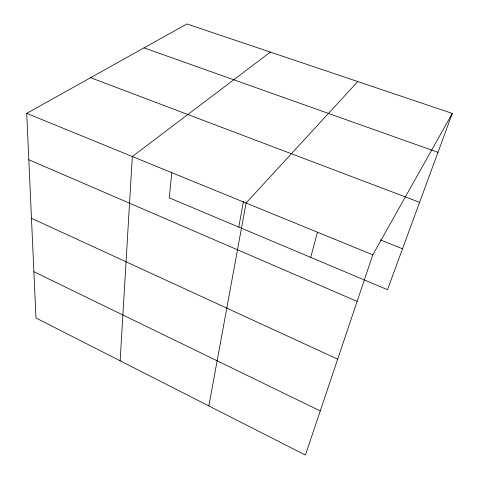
<?xml version="1.0" encoding="UTF-8"?>
<svg xmlns="http://www.w3.org/2000/svg" width="479" height="479" viewBox="0 0 479 479"><rect width="100%" height="100%" fill="white"/><g stroke="black" fill="none" stroke-linecap="round" stroke-linejoin="round"><path stroke-width="0.72" d="M120.145 360.819L132.33 156.531L270.342 52.085M171.823 172.518L169.261 197.833L387.499 289.699L452.284 113.415L186.87 23.95L26.716 113.367L35.985 318.008L305.41 455.05L372.8 254.822L452.284 113.415M238.787 227.1L243.41 201.455M208.856 405.941L246.074 203.024L357.771 81.556M310.727 257.385L317.463 232.195M144.011 47.876L437.98 152.34M90.621 77.688L419.616 202.306M380.428 239.913L402.534 248.781M26.716 113.367L372.8 254.822M28.818 159.746L357.124 301.399M31.464 218.28L337.683 359.16M33.889 271.725L320.259 410.934"/></g></svg>
